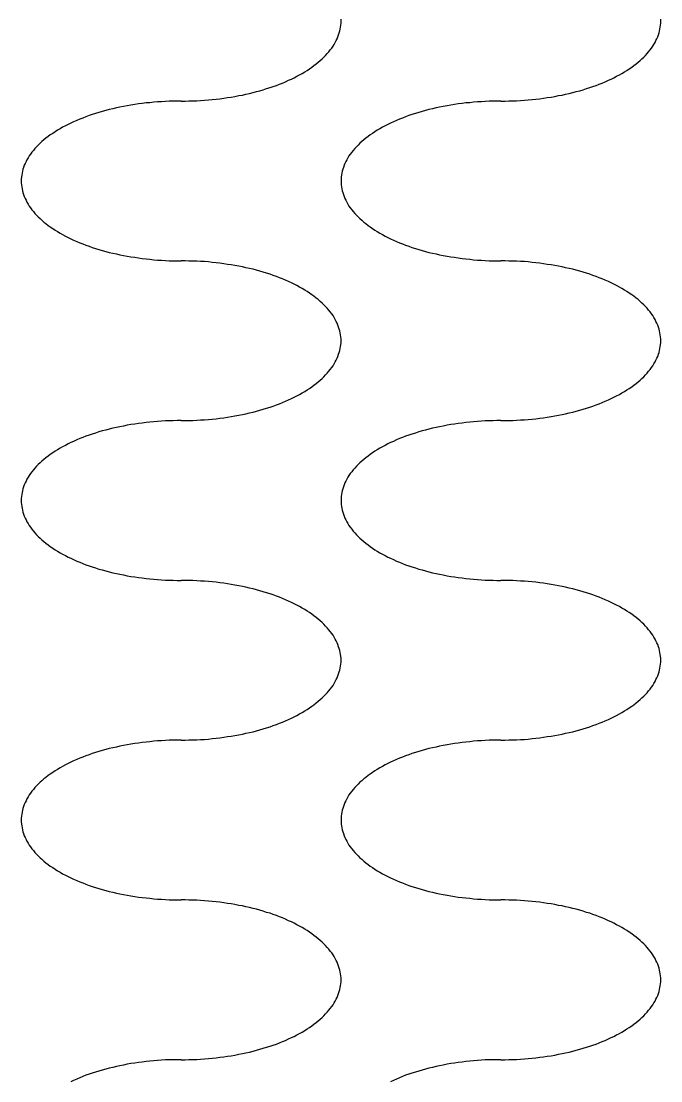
# Model space of a CAD drawing. Extents: x 0 to 40, y 0 to 70.
# Drawn here: x 29.6 to 30, y 55.987 to 56.65 of the extents above; entities that cross this region are included whole.
import ezdxf

# ---------------------------------------------------------------- set-up
doc = ezdxf.new("R2010")
doc.units = 0
doc.layers.add('AL_FOIL', color=2, linetype='CONTINUOUS')

msp = doc.modelspace()

# ---------------------------------------------------------------- linework, layer by layer
at = {"layer": 'AL_FOIL'}
for points in [[(29.7, 56.6, 0), (29.7025, 56.6, 0), (29.7049, 56.6001, 0), (29.7074, 56.6001, 0), (29.7098, 56.6002, 0), (29.7122, 56.6004, 0), (29.7147, 56.6005, 0), (29.7171, 56.6007, 0), (29.7195, 56.601, 0), (29.7219, 56.6012, 0), (29.7243, 56.6015, 0), (29.7267, 56.6018, 0), (29.729, 56.6022, 0), (29.7314, 56.6025, 0), (29.7337, 56.6029, 0), (29.736, 56.6034, 0), (29.7383, 56.6038, 0), (29.7405, 56.6043, 0), (29.7428, 56.6048, 0), (29.745, 56.6053, 0), (29.7471, 56.6059, 0), (29.7493, 56.6065, 0), (29.7514, 56.6071, 0), (29.7535, 56.6078, 0), (29.7556, 56.6084, 0), (29.7576, 56.6091, 0), (29.7596, 56.6098, 0), (29.7615, 56.6106, 0), (29.7634, 56.6113, 0), (29.7653, 56.6121, 0), (29.7672, 56.613, 0), (29.769, 56.6138, 0), (29.7707, 56.6146, 0), (29.7724, 56.6155, 0), (29.7741, 56.6164, 0), (29.7757, 56.6173, 0), (29.7773, 56.6183, 0), (29.7788, 56.6192, 0), (29.7803, 56.6202, 0), (29.7818, 56.6212, 0), (29.7831, 56.6222, 0), (29.7845, 56.6233, 0), (29.7858, 56.6243, 0), (29.787, 56.6254, 0), (29.7882, 56.6264, 0), (29.7893, 56.6275, 0), (29.7904, 56.6286, 0), (29.7914, 56.6297, 0), (29.7924, 56.6309, 0), (29.7933, 56.632, 0), (29.7942, 56.6332, 0), (29.795, 56.6343, 0), (29.7957, 56.6355, 0), (29.7964, 56.6367, 0), (29.797, 56.6379, 0), (29.7976, 56.639, 0), (29.7981, 56.6402, 0), (29.7985, 56.6415, 0), (29.7989, 56.6427, 0), (29.7992, 56.6439, 0), (29.7995, 56.6451, 0), (29.7997, 56.6463, 0), (29.7999, 56.6475, 0), (29.8, 56.6488, 0), (29.8, 56.65, 0), (29.8, 56.6512, 0)], [(29.9, 56.6, 0), (29.9025, 56.6, 0), (29.9049, 56.6001, 0), (29.9074, 56.6001, 0), (29.9098, 56.6002, 0), (29.9122, 56.6004, 0), (29.9147, 56.6005, 0), (29.9171, 56.6007, 0), (29.9195, 56.601, 0), (29.9219, 56.6012, 0), (29.9243, 56.6015, 0), (29.9267, 56.6018, 0), (29.929, 56.6022, 0), (29.9314, 56.6025, 0), (29.9337, 56.6029, 0), (29.936, 56.6034, 0), (29.9383, 56.6038, 0), (29.9405, 56.6043, 0), (29.9428, 56.6048, 0), (29.945, 56.6053, 0), (29.9471, 56.6059, 0), (29.9493, 56.6065, 0), (29.9514, 56.6071, 0), (29.9535, 56.6078, 0), (29.9556, 56.6084, 0), (29.9576, 56.6091, 0), (29.9596, 56.6098, 0), (29.9615, 56.6106, 0), (29.9634, 56.6113, 0), (29.9653, 56.6121, 0), (29.9672, 56.613, 0), (29.969, 56.6138, 0), (29.9707, 56.6146, 0), (29.9724, 56.6155, 0), (29.9741, 56.6164, 0), (29.9757, 56.6173, 0), (29.9773, 56.6183, 0), (29.9788, 56.6192, 0), (29.9803, 56.6202, 0), (29.9818, 56.6212, 0), (29.9831, 56.6222, 0), (29.9845, 56.6233, 0), (29.9858, 56.6243, 0), (29.987, 56.6254, 0), (29.9882, 56.6264, 0), (29.9893, 56.6275, 0), (29.9904, 56.6286, 0), (29.9914, 56.6297, 0), (29.9924, 56.6309, 0), (29.9933, 56.632, 0), (29.9942, 56.6332, 0), (29.995, 56.6343, 0), (29.9957, 56.6355, 0), (29.9964, 56.6367, 0), (29.997, 56.6379, 0), (29.9976, 56.639, 0), (29.9981, 56.6402, 0), (29.9985, 56.6415, 0), (29.9989, 56.6427, 0), (29.9992, 56.6439, 0), (29.9995, 56.6451, 0), (29.9997, 56.6463, 0), (29.9999, 56.6475, 0), (30, 56.6488, 0), (30, 56.65, 0), (30, 56.6512, 0)], [(29.7, 56.6, 0), (29.6975, 56.6, 0), (29.6951, 56.5999, 0), (29.6926, 56.5999, 0), (29.6902, 56.5998, 0), (29.6878, 56.5996, 0), (29.6853, 56.5995, 0), (29.6829, 56.5993, 0), (29.6805, 56.599, 0), (29.6781, 56.5988, 0), (29.6757, 56.5985, 0), (29.6733, 56.5982, 0), (29.671, 56.5978, 0), (29.6686, 56.5975, 0), (29.6663, 56.5971, 0), (29.664, 56.5966, 0), (29.6617, 56.5962, 0), (29.6595, 56.5957, 0), (29.6572, 56.5952, 0), (29.655, 56.5947, 0), (29.6529, 56.5941, 0), (29.6507, 56.5935, 0), (29.6486, 56.5929, 0), (29.6465, 56.5922, 0), (29.6444, 56.5916, 0), (29.6424, 56.5909, 0), (29.6404, 56.5902, 0), (29.6385, 56.5894, 0), (29.6366, 56.5887, 0), (29.6347, 56.5879, 0), (29.6328, 56.587, 0), (29.631, 56.5862, 0), (29.6293, 56.5854, 0), (29.6276, 56.5845, 0), (29.6259, 56.5836, 0), (29.6243, 56.5827, 0), (29.6227, 56.5817, 0), (29.6212, 56.5808, 0), (29.6197, 56.5798, 0), (29.6182, 56.5788, 0), (29.6169, 56.5778, 0), (29.6155, 56.5767, 0), (29.6142, 56.5757, 0), (29.613, 56.5746, 0), (29.6118, 56.5736, 0), (29.6107, 56.5725, 0), (29.6096, 56.5714, 0), (29.6086, 56.5703, 0), (29.6076, 56.5691, 0), (29.6067, 56.568, 0), (29.6058, 56.5668, 0), (29.605, 56.5657, 0), (29.6043, 56.5645, 0), (29.6036, 56.5633, 0), (29.603, 56.5621, 0), (29.6024, 56.561, 0), (29.6019, 56.5598, 0), (29.6015, 56.5585, 0), (29.6011, 56.5573, 0), (29.6008, 56.5561, 0), (29.6005, 56.5549, 0), (29.6003, 56.5537, 0), (29.6001, 56.5525, 0), (29.6, 56.5512, 0), (29.6, 56.55, 0), (29.6, 56.5488, 0), (29.6001, 56.5475, 0), (29.6003, 56.5463, 0), (29.6005, 56.5451, 0), (29.6008, 56.5439, 0), (29.6011, 56.5427, 0), (29.6015, 56.5415, 0), (29.6019, 56.5402, 0), (29.6024, 56.539, 0), (29.603, 56.5379, 0), (29.6036, 56.5367, 0), (29.6043, 56.5355, 0), (29.605, 56.5343, 0), (29.6058, 56.5332, 0), (29.6067, 56.532, 0), (29.6076, 56.5309, 0), (29.6086, 56.5297, 0), (29.6096, 56.5286, 0), (29.6107, 56.5275, 0), (29.6118, 56.5264, 0), (29.613, 56.5254, 0), (29.6142, 56.5243, 0), (29.6155, 56.5233, 0), (29.6169, 56.5222, 0), (29.6182, 56.5212, 0), (29.6197, 56.5202, 0), (29.6212, 56.5192, 0), (29.6227, 56.5183, 0), (29.6243, 56.5173, 0), (29.6259, 56.5164, 0), (29.6276, 56.5155, 0), (29.6293, 56.5146, 0), (29.631, 56.5138, 0), (29.6328, 56.513, 0), (29.6347, 56.5121, 0), (29.6366, 56.5113, 0), (29.6385, 56.5106, 0), (29.6404, 56.5098, 0), (29.6424, 56.5091, 0), (29.6444, 56.5084, 0), (29.6465, 56.5078, 0), (29.6486, 56.5071, 0), (29.6507, 56.5065, 0), (29.6529, 56.5059, 0), (29.655, 56.5053, 0), (29.6572, 56.5048, 0), (29.6595, 56.5043, 0), (29.6617, 56.5038, 0), (29.664, 56.5034, 0), (29.6663, 56.5029, 0), (29.6686, 56.5025, 0), (29.671, 56.5022, 0), (29.6733, 56.5018, 0), (29.6757, 56.5015, 0), (29.6781, 56.5012, 0), (29.6805, 56.501, 0), (29.6829, 56.5007, 0), (29.6853, 56.5005, 0), (29.6878, 56.5004, 0), (29.6902, 56.5002, 0), (29.6926, 56.5001, 0), (29.6951, 56.5001, 0), (29.6975, 56.5, 0), (29.7, 56.5, 0)], [(29.9, 56.6, 0), (29.8975, 56.6, 0), (29.8951, 56.5999, 0), (29.8926, 56.5999, 0), (29.8902, 56.5998, 0), (29.8878, 56.5996, 0), (29.8853, 56.5995, 0), (29.8829, 56.5993, 0), (29.8805, 56.599, 0), (29.8781, 56.5988, 0), (29.8757, 56.5985, 0), (29.8733, 56.5982, 0), (29.871, 56.5978, 0), (29.8686, 56.5975, 0), (29.8663, 56.5971, 0), (29.864, 56.5966, 0), (29.8617, 56.5962, 0), (29.8595, 56.5957, 0), (29.8572, 56.5952, 0), (29.855, 56.5947, 0), (29.8529, 56.5941, 0), (29.8507, 56.5935, 0), (29.8486, 56.5929, 0), (29.8465, 56.5922, 0), (29.8444, 56.5916, 0), (29.8424, 56.5909, 0), (29.8404, 56.5902, 0), (29.8385, 56.5894, 0), (29.8366, 56.5887, 0), (29.8347, 56.5879, 0), (29.8328, 56.587, 0), (29.831, 56.5862, 0), (29.8293, 56.5854, 0), (29.8276, 56.5845, 0), (29.8259, 56.5836, 0), (29.8243, 56.5827, 0), (29.8227, 56.5817, 0), (29.8212, 56.5808, 0), (29.8197, 56.5798, 0), (29.8182, 56.5788, 0), (29.8169, 56.5778, 0), (29.8155, 56.5767, 0), (29.8142, 56.5757, 0), (29.813, 56.5746, 0), (29.8118, 56.5736, 0), (29.8107, 56.5725, 0), (29.8096, 56.5714, 0), (29.8086, 56.5703, 0), (29.8076, 56.5691, 0), (29.8067, 56.568, 0), (29.8058, 56.5668, 0), (29.805, 56.5657, 0), (29.8043, 56.5645, 0), (29.8036, 56.5633, 0), (29.803, 56.5621, 0), (29.8024, 56.561, 0), (29.8019, 56.5598, 0), (29.8015, 56.5585, 0), (29.8011, 56.5573, 0), (29.8008, 56.5561, 0), (29.8005, 56.5549, 0), (29.8003, 56.5537, 0), (29.8001, 56.5525, 0), (29.8, 56.5512, 0), (29.8, 56.55, 0), (29.8, 56.5488, 0), (29.8001, 56.5475, 0), (29.8003, 56.5463, 0), (29.8005, 56.5451, 0), (29.8008, 56.5439, 0), (29.8011, 56.5427, 0), (29.8015, 56.5415, 0), (29.8019, 56.5402, 0), (29.8024, 56.539, 0), (29.803, 56.5379, 0), (29.8036, 56.5367, 0), (29.8043, 56.5355, 0), (29.805, 56.5343, 0), (29.8058, 56.5332, 0), (29.8067, 56.532, 0), (29.8076, 56.5309, 0), (29.8086, 56.5297, 0), (29.8096, 56.5286, 0), (29.8107, 56.5275, 0), (29.8118, 56.5264, 0), (29.813, 56.5254, 0), (29.8142, 56.5243, 0), (29.8155, 56.5233, 0), (29.8169, 56.5222, 0), (29.8182, 56.5212, 0), (29.8197, 56.5202, 0), (29.8212, 56.5192, 0), (29.8227, 56.5183, 0), (29.8243, 56.5173, 0), (29.8259, 56.5164, 0), (29.8276, 56.5155, 0), (29.8293, 56.5146, 0), (29.831, 56.5138, 0), (29.8328, 56.513, 0), (29.8347, 56.5121, 0), (29.8366, 56.5113, 0), (29.8385, 56.5106, 0), (29.8404, 56.5098, 0), (29.8424, 56.5091, 0), (29.8444, 56.5084, 0), (29.8465, 56.5078, 0), (29.8486, 56.5071, 0), (29.8507, 56.5065, 0), (29.8529, 56.5059, 0), (29.855, 56.5053, 0), (29.8572, 56.5048, 0), (29.8595, 56.5043, 0), (29.8617, 56.5038, 0), (29.864, 56.5034, 0), (29.8663, 56.5029, 0), (29.8686, 56.5025, 0), (29.871, 56.5022, 0), (29.8733, 56.5018, 0), (29.8757, 56.5015, 0), (29.8781, 56.5012, 0), (29.8805, 56.501, 0), (29.8829, 56.5007, 0), (29.8853, 56.5005, 0), (29.8878, 56.5004, 0), (29.8902, 56.5002, 0), (29.8926, 56.5001, 0), (29.8951, 56.5001, 0), (29.8975, 56.5, 0), (29.9, 56.5, 0)], [(29.7, 56.4, 0), (29.7025, 56.4, 0), (29.7049, 56.4001, 0), (29.7074, 56.4001, 0), (29.7098, 56.4002, 0), (29.7122, 56.4004, 0), (29.7147, 56.4005, 0), (29.7171, 56.4007, 0), (29.7195, 56.401, 0), (29.7219, 56.4012, 0), (29.7243, 56.4015, 0), (29.7267, 56.4018, 0), (29.729, 56.4022, 0), (29.7314, 56.4025, 0), (29.7337, 56.4029, 0), (29.736, 56.4034, 0), (29.7383, 56.4038, 0), (29.7405, 56.4043, 0), (29.7428, 56.4048, 0), (29.745, 56.4053, 0), (29.7471, 56.4059, 0), (29.7493, 56.4065, 0), (29.7514, 56.4071, 0), (29.7535, 56.4078, 0), (29.7556, 56.4084, 0), (29.7576, 56.4091, 0), (29.7596, 56.4098, 0), (29.7615, 56.4106, 0), (29.7634, 56.4113, 0), (29.7653, 56.4121, 0), (29.7672, 56.413, 0), (29.769, 56.4138, 0), (29.7707, 56.4146, 0), (29.7724, 56.4155, 0), (29.7741, 56.4164, 0), (29.7757, 56.4173, 0), (29.7773, 56.4183, 0), (29.7788, 56.4192, 0), (29.7803, 56.4202, 0), (29.7818, 56.4212, 0), (29.7831, 56.4222, 0), (29.7845, 56.4233, 0), (29.7858, 56.4243, 0), (29.787, 56.4254, 0), (29.7882, 56.4264, 0), (29.7893, 56.4275, 0), (29.7904, 56.4286, 0), (29.7914, 56.4297, 0), (29.7924, 56.4309, 0), (29.7933, 56.432, 0), (29.7942, 56.4332, 0), (29.795, 56.4343, 0), (29.7957, 56.4355, 0), (29.7964, 56.4367, 0), (29.797, 56.4379, 0), (29.7976, 56.439, 0), (29.7981, 56.4402, 0), (29.7985, 56.4415, 0), (29.7989, 56.4427, 0), (29.7992, 56.4439, 0), (29.7995, 56.4451, 0), (29.7997, 56.4463, 0), (29.7999, 56.4475, 0), (29.8, 56.4488, 0), (29.8, 56.45, 0), (29.8, 56.4512, 0), (29.7999, 56.4525, 0), (29.7997, 56.4537, 0), (29.7995, 56.4549, 0), (29.7992, 56.4561, 0), (29.7989, 56.4573, 0), (29.7985, 56.4585, 0), (29.7981, 56.4598, 0), (29.7976, 56.461, 0), (29.797, 56.4621, 0), (29.7964, 56.4633, 0), (29.7957, 56.4645, 0), (29.795, 56.4657, 0), (29.7942, 56.4668, 0), (29.7933, 56.468, 0), (29.7924, 56.4691, 0), (29.7914, 56.4703, 0), (29.7904, 56.4714, 0), (29.7893, 56.4725, 0), (29.7882, 56.4736, 0), (29.787, 56.4746, 0), (29.7858, 56.4757, 0), (29.7845, 56.4767, 0), (29.7831, 56.4778, 0), (29.7818, 56.4788, 0), (29.7803, 56.4798, 0), (29.7788, 56.4808, 0), (29.7773, 56.4817, 0), (29.7757, 56.4827, 0), (29.7741, 56.4836, 0), (29.7724, 56.4845, 0), (29.7707, 56.4854, 0), (29.769, 56.4862, 0), (29.7672, 56.487, 0), (29.7653, 56.4879, 0), (29.7634, 56.4887, 0), (29.7615, 56.4894, 0), (29.7596, 56.4902, 0), (29.7576, 56.4909, 0), (29.7556, 56.4916, 0), (29.7535, 56.4922, 0), (29.7514, 56.4929, 0), (29.7493, 56.4935, 0), (29.7471, 56.4941, 0), (29.745, 56.4947, 0), (29.7428, 56.4952, 0), (29.7405, 56.4957, 0), (29.7383, 56.4962, 0), (29.736, 56.4966, 0), (29.7337, 56.4971, 0), (29.7314, 56.4975, 0), (29.729, 56.4978, 0), (29.7267, 56.4982, 0), (29.7243, 56.4985, 0), (29.7219, 56.4988, 0), (29.7195, 56.499, 0), (29.7171, 56.4993, 0), (29.7147, 56.4995, 0), (29.7122, 56.4996, 0), (29.7098, 56.4998, 0), (29.7074, 56.4999, 0), (29.7049, 56.4999, 0), (29.7025, 56.5, 0), (29.7, 56.5, 0)], [(29.9, 56.4, 0), (29.9025, 56.4, 0), (29.9049, 56.4001, 0), (29.9074, 56.4001, 0), (29.9098, 56.4002, 0), (29.9122, 56.4004, 0), (29.9147, 56.4005, 0), (29.9171, 56.4007, 0), (29.9195, 56.401, 0), (29.9219, 56.4012, 0), (29.9243, 56.4015, 0), (29.9267, 56.4018, 0), (29.929, 56.4022, 0), (29.9314, 56.4025, 0), (29.9337, 56.4029, 0), (29.936, 56.4034, 0), (29.9383, 56.4038, 0), (29.9405, 56.4043, 0), (29.9428, 56.4048, 0), (29.945, 56.4053, 0), (29.9471, 56.4059, 0), (29.9493, 56.4065, 0), (29.9514, 56.4071, 0), (29.9535, 56.4078, 0), (29.9556, 56.4084, 0), (29.9576, 56.4091, 0), (29.9596, 56.4098, 0), (29.9615, 56.4106, 0), (29.9634, 56.4113, 0), (29.9653, 56.4121, 0), (29.9672, 56.413, 0), (29.969, 56.4138, 0), (29.9707, 56.4146, 0), (29.9724, 56.4155, 0), (29.9741, 56.4164, 0), (29.9757, 56.4173, 0), (29.9773, 56.4183, 0), (29.9788, 56.4192, 0), (29.9803, 56.4202, 0), (29.9818, 56.4212, 0), (29.9831, 56.4222, 0), (29.9845, 56.4233, 0), (29.9858, 56.4243, 0), (29.987, 56.4254, 0), (29.9882, 56.4264, 0), (29.9893, 56.4275, 0), (29.9904, 56.4286, 0), (29.9914, 56.4297, 0), (29.9924, 56.4309, 0), (29.9933, 56.432, 0), (29.9942, 56.4332, 0), (29.995, 56.4343, 0), (29.9957, 56.4355, 0), (29.9964, 56.4367, 0), (29.997, 56.4379, 0), (29.9976, 56.439, 0), (29.9981, 56.4402, 0), (29.9985, 56.4415, 0), (29.9989, 56.4427, 0), (29.9992, 56.4439, 0), (29.9995, 56.4451, 0), (29.9997, 56.4463, 0), (29.9999, 56.4475, 0), (30, 56.4488, 0), (30, 56.45, 0), (30, 56.4512, 0), (29.9999, 56.4525, 0), (29.9997, 56.4537, 0), (29.9995, 56.4549, 0), (29.9992, 56.4561, 0), (29.9989, 56.4573, 0), (29.9985, 56.4585, 0), (29.9981, 56.4598, 0), (29.9976, 56.461, 0), (29.997, 56.4621, 0), (29.9964, 56.4633, 0), (29.9957, 56.4645, 0), (29.995, 56.4657, 0), (29.9942, 56.4668, 0), (29.9933, 56.468, 0), (29.9924, 56.4691, 0), (29.9914, 56.4703, 0), (29.9904, 56.4714, 0), (29.9893, 56.4725, 0), (29.9882, 56.4736, 0), (29.987, 56.4746, 0), (29.9858, 56.4757, 0), (29.9845, 56.4767, 0), (29.9831, 56.4778, 0), (29.9818, 56.4788, 0), (29.9803, 56.4798, 0), (29.9788, 56.4808, 0), (29.9773, 56.4817, 0), (29.9757, 56.4827, 0), (29.9741, 56.4836, 0), (29.9724, 56.4845, 0), (29.9707, 56.4854, 0), (29.969, 56.4862, 0), (29.9672, 56.487, 0), (29.9653, 56.4879, 0), (29.9634, 56.4887, 0), (29.9615, 56.4894, 0), (29.9596, 56.4902, 0), (29.9576, 56.4909, 0), (29.9556, 56.4916, 0), (29.9535, 56.4922, 0), (29.9514, 56.4929, 0), (29.9493, 56.4935, 0), (29.9471, 56.4941, 0), (29.945, 56.4947, 0), (29.9428, 56.4952, 0), (29.9405, 56.4957, 0), (29.9383, 56.4962, 0), (29.936, 56.4966, 0), (29.9337, 56.4971, 0), (29.9314, 56.4975, 0), (29.929, 56.4978, 0), (29.9267, 56.4982, 0), (29.9243, 56.4985, 0), (29.9219, 56.4988, 0), (29.9195, 56.499, 0), (29.9171, 56.4993, 0), (29.9147, 56.4995, 0), (29.9122, 56.4996, 0), (29.9098, 56.4998, 0), (29.9074, 56.4999, 0), (29.9049, 56.4999, 0), (29.9025, 56.5, 0), (29.9, 56.5, 0)], [(29.7, 56.4, 0), (29.6975, 56.4, 0), (29.6951, 56.3999, 0), (29.6926, 56.3999, 0), (29.6902, 56.3998, 0), (29.6878, 56.3996, 0), (29.6853, 56.3995, 0), (29.6829, 56.3993, 0), (29.6805, 56.399, 0), (29.6781, 56.3988, 0), (29.6757, 56.3985, 0), (29.6733, 56.3982, 0), (29.671, 56.3978, 0), (29.6686, 56.3975, 0), (29.6663, 56.3971, 0), (29.664, 56.3966, 0), (29.6617, 56.3962, 0), (29.6595, 56.3957, 0), (29.6572, 56.3952, 0), (29.655, 56.3947, 0), (29.6529, 56.3941, 0), (29.6507, 56.3935, 0), (29.6486, 56.3929, 0), (29.6465, 56.3922, 0), (29.6444, 56.3916, 0), (29.6424, 56.3909, 0), (29.6404, 56.3902, 0), (29.6385, 56.3894, 0), (29.6366, 56.3887, 0), (29.6347, 56.3879, 0), (29.6328, 56.387, 0), (29.631, 56.3862, 0), (29.6293, 56.3854, 0), (29.6276, 56.3845, 0), (29.6259, 56.3836, 0), (29.6243, 56.3827, 0), (29.6227, 56.3817, 0), (29.6212, 56.3808, 0), (29.6197, 56.3798, 0), (29.6182, 56.3788, 0), (29.6169, 56.3778, 0), (29.6155, 56.3767, 0), (29.6142, 56.3757, 0), (29.613, 56.3746, 0), (29.6118, 56.3736, 0), (29.6107, 56.3725, 0), (29.6096, 56.3714, 0), (29.6086, 56.3703, 0), (29.6076, 56.3691, 0), (29.6067, 56.368, 0), (29.6058, 56.3668, 0), (29.605, 56.3657, 0), (29.6043, 56.3645, 0), (29.6036, 56.3633, 0), (29.603, 56.3621, 0), (29.6024, 56.361, 0), (29.6019, 56.3598, 0), (29.6015, 56.3585, 0), (29.6011, 56.3573, 0), (29.6008, 56.3561, 0), (29.6005, 56.3549, 0), (29.6003, 56.3537, 0), (29.6001, 56.3525, 0), (29.6, 56.3512, 0), (29.6, 56.35, 0), (29.6, 56.3488, 0), (29.6001, 56.3475, 0), (29.6003, 56.3463, 0), (29.6005, 56.3451, 0), (29.6008, 56.3439, 0), (29.6011, 56.3427, 0), (29.6015, 56.3415, 0), (29.6019, 56.3402, 0), (29.6024, 56.339, 0), (29.603, 56.3379, 0), (29.6036, 56.3367, 0), (29.6043, 56.3355, 0), (29.605, 56.3343, 0), (29.6058, 56.3332, 0), (29.6067, 56.332, 0), (29.6076, 56.3309, 0), (29.6086, 56.3297, 0), (29.6096, 56.3286, 0), (29.6107, 56.3275, 0), (29.6118, 56.3264, 0), (29.613, 56.3254, 0), (29.6142, 56.3243, 0), (29.6155, 56.3233, 0), (29.6169, 56.3222, 0), (29.6182, 56.3212, 0), (29.6197, 56.3202, 0), (29.6212, 56.3192, 0), (29.6227, 56.3183, 0), (29.6243, 56.3173, 0), (29.6259, 56.3164, 0), (29.6276, 56.3155, 0), (29.6293, 56.3146, 0), (29.631, 56.3138, 0), (29.6328, 56.313, 0), (29.6347, 56.3121, 0), (29.6366, 56.3113, 0), (29.6385, 56.3106, 0), (29.6404, 56.3098, 0), (29.6424, 56.3091, 0), (29.6444, 56.3084, 0), (29.6465, 56.3078, 0), (29.6486, 56.3071, 0), (29.6507, 56.3065, 0), (29.6529, 56.3059, 0), (29.655, 56.3053, 0), (29.6572, 56.3048, 0), (29.6595, 56.3043, 0), (29.6617, 56.3038, 0), (29.664, 56.3034, 0), (29.6663, 56.3029, 0), (29.6686, 56.3025, 0), (29.671, 56.3022, 0), (29.6733, 56.3018, 0), (29.6757, 56.3015, 0), (29.6781, 56.3012, 0), (29.6805, 56.301, 0), (29.6829, 56.3007, 0), (29.6853, 56.3005, 0), (29.6878, 56.3004, 0), (29.6902, 56.3002, 0), (29.6926, 56.3001, 0), (29.6951, 56.3001, 0), (29.6975, 56.3, 0), (29.7, 56.3, 0)], [(29.9, 56.4, 0), (29.8975, 56.4, 0), (29.8951, 56.3999, 0), (29.8926, 56.3999, 0), (29.8902, 56.3998, 0), (29.8878, 56.3996, 0), (29.8853, 56.3995, 0), (29.8829, 56.3993, 0), (29.8805, 56.399, 0), (29.8781, 56.3988, 0), (29.8757, 56.3985, 0), (29.8733, 56.3982, 0), (29.871, 56.3978, 0), (29.8686, 56.3975, 0), (29.8663, 56.3971, 0), (29.864, 56.3966, 0), (29.8617, 56.3962, 0), (29.8595, 56.3957, 0), (29.8572, 56.3952, 0), (29.855, 56.3947, 0), (29.8529, 56.3941, 0), (29.8507, 56.3935, 0), (29.8486, 56.3929, 0), (29.8465, 56.3922, 0), (29.8444, 56.3916, 0), (29.8424, 56.3909, 0), (29.8404, 56.3902, 0), (29.8385, 56.3894, 0), (29.8366, 56.3887, 0), (29.8347, 56.3879, 0), (29.8328, 56.387, 0), (29.831, 56.3862, 0), (29.8293, 56.3854, 0), (29.8276, 56.3845, 0), (29.8259, 56.3836, 0), (29.8243, 56.3827, 0), (29.8227, 56.3817, 0), (29.8212, 56.3808, 0), (29.8197, 56.3798, 0), (29.8182, 56.3788, 0), (29.8169, 56.3778, 0), (29.8155, 56.3767, 0), (29.8142, 56.3757, 0), (29.813, 56.3746, 0), (29.8118, 56.3736, 0), (29.8107, 56.3725, 0), (29.8096, 56.3714, 0), (29.8086, 56.3703, 0), (29.8076, 56.3691, 0), (29.8067, 56.368, 0), (29.8058, 56.3668, 0), (29.805, 56.3657, 0), (29.8043, 56.3645, 0), (29.8036, 56.3633, 0), (29.803, 56.3621, 0), (29.8024, 56.361, 0), (29.8019, 56.3598, 0), (29.8015, 56.3585, 0), (29.8011, 56.3573, 0), (29.8008, 56.3561, 0), (29.8005, 56.3549, 0), (29.8003, 56.3537, 0), (29.8001, 56.3525, 0), (29.8, 56.3512, 0), (29.8, 56.35, 0), (29.8, 56.3488, 0), (29.8001, 56.3475, 0), (29.8003, 56.3463, 0), (29.8005, 56.3451, 0), (29.8008, 56.3439, 0), (29.8011, 56.3427, 0), (29.8015, 56.3415, 0), (29.8019, 56.3402, 0), (29.8024, 56.339, 0), (29.803, 56.3379, 0), (29.8036, 56.3367, 0), (29.8043, 56.3355, 0), (29.805, 56.3343, 0), (29.8058, 56.3332, 0), (29.8067, 56.332, 0), (29.8076, 56.3309, 0), (29.8086, 56.3297, 0), (29.8096, 56.3286, 0), (29.8107, 56.3275, 0), (29.8118, 56.3264, 0), (29.813, 56.3254, 0), (29.8142, 56.3243, 0), (29.8155, 56.3233, 0), (29.8169, 56.3222, 0), (29.8182, 56.3212, 0), (29.8197, 56.3202, 0), (29.8212, 56.3192, 0), (29.8227, 56.3183, 0), (29.8243, 56.3173, 0), (29.8259, 56.3164, 0), (29.8276, 56.3155, 0), (29.8293, 56.3146, 0), (29.831, 56.3138, 0), (29.8328, 56.313, 0), (29.8347, 56.3121, 0), (29.8366, 56.3113, 0), (29.8385, 56.3106, 0), (29.8404, 56.3098, 0), (29.8424, 56.3091, 0), (29.8444, 56.3084, 0), (29.8465, 56.3078, 0), (29.8486, 56.3071, 0), (29.8507, 56.3065, 0), (29.8529, 56.3059, 0), (29.855, 56.3053, 0), (29.8572, 56.3048, 0), (29.8595, 56.3043, 0), (29.8617, 56.3038, 0), (29.864, 56.3034, 0), (29.8663, 56.3029, 0), (29.8686, 56.3025, 0), (29.871, 56.3022, 0), (29.8733, 56.3018, 0), (29.8757, 56.3015, 0), (29.8781, 56.3012, 0), (29.8805, 56.301, 0), (29.8829, 56.3007, 0), (29.8853, 56.3005, 0), (29.8878, 56.3004, 0), (29.8902, 56.3002, 0), (29.8926, 56.3001, 0), (29.8951, 56.3001, 0), (29.8975, 56.3, 0), (29.9, 56.3, 0)], [(29.7, 56.2, 0), (29.7025, 56.2, 0), (29.7049, 56.2001, 0), (29.7074, 56.2001, 0), (29.7098, 56.2002, 0), (29.7122, 56.2004, 0), (29.7147, 56.2005, 0), (29.7171, 56.2007, 0), (29.7195, 56.201, 0), (29.7219, 56.2012, 0), (29.7243, 56.2015, 0), (29.7267, 56.2018, 0), (29.729, 56.2022, 0), (29.7314, 56.2025, 0), (29.7337, 56.2029, 0), (29.736, 56.2034, 0), (29.7383, 56.2038, 0), (29.7405, 56.2043, 0), (29.7428, 56.2048, 0), (29.745, 56.2053, 0), (29.7471, 56.2059, 0), (29.7493, 56.2065, 0), (29.7514, 56.2071, 0), (29.7535, 56.2078, 0), (29.7556, 56.2084, 0), (29.7576, 56.2091, 0), (29.7596, 56.2098, 0), (29.7615, 56.2106, 0), (29.7634, 56.2113, 0), (29.7653, 56.2121, 0), (29.7672, 56.213, 0), (29.769, 56.2138, 0), (29.7707, 56.2146, 0), (29.7724, 56.2155, 0), (29.7741, 56.2164, 0), (29.7757, 56.2173, 0), (29.7773, 56.2183, 0), (29.7788, 56.2192, 0), (29.7803, 56.2202, 0), (29.7818, 56.2212, 0), (29.7831, 56.2222, 0), (29.7845, 56.2233, 0), (29.7858, 56.2243, 0), (29.787, 56.2254, 0), (29.7882, 56.2264, 0), (29.7893, 56.2275, 0), (29.7904, 56.2286, 0), (29.7914, 56.2297, 0), (29.7924, 56.2309, 0), (29.7933, 56.232, 0), (29.7942, 56.2332, 0), (29.795, 56.2343, 0), (29.7957, 56.2355, 0), (29.7964, 56.2367, 0), (29.797, 56.2379, 0), (29.7976, 56.239, 0), (29.7981, 56.2402, 0), (29.7985, 56.2415, 0), (29.7989, 56.2427, 0), (29.7992, 56.2439, 0), (29.7995, 56.2451, 0), (29.7997, 56.2463, 0), (29.7999, 56.2475, 0), (29.8, 56.2488, 0), (29.8, 56.25, 0), (29.8, 56.2512, 0), (29.7999, 56.2525, 0), (29.7997, 56.2537, 0), (29.7995, 56.2549, 0), (29.7992, 56.2561, 0), (29.7989, 56.2573, 0), (29.7985, 56.2585, 0), (29.7981, 56.2598, 0), (29.7976, 56.261, 0), (29.797, 56.2621, 0), (29.7964, 56.2633, 0), (29.7957, 56.2645, 0), (29.795, 56.2657, 0), (29.7942, 56.2668, 0), (29.7933, 56.268, 0), (29.7924, 56.2691, 0), (29.7914, 56.2703, 0), (29.7904, 56.2714, 0), (29.7893, 56.2725, 0), (29.7882, 56.2736, 0), (29.787, 56.2746, 0), (29.7858, 56.2757, 0), (29.7845, 56.2767, 0), (29.7831, 56.2778, 0), (29.7818, 56.2788, 0), (29.7803, 56.2798, 0), (29.7788, 56.2808, 0), (29.7773, 56.2817, 0), (29.7757, 56.2827, 0), (29.7741, 56.2836, 0), (29.7724, 56.2845, 0), (29.7707, 56.2854, 0), (29.769, 56.2862, 0), (29.7672, 56.287, 0), (29.7653, 56.2879, 0), (29.7634, 56.2887, 0), (29.7615, 56.2894, 0), (29.7596, 56.2902, 0), (29.7576, 56.2909, 0), (29.7556, 56.2916, 0), (29.7535, 56.2922, 0), (29.7514, 56.2929, 0), (29.7493, 56.2935, 0), (29.7471, 56.2941, 0), (29.745, 56.2947, 0), (29.7428, 56.2952, 0), (29.7405, 56.2957, 0), (29.7383, 56.2962, 0), (29.736, 56.2966, 0), (29.7337, 56.2971, 0), (29.7314, 56.2975, 0), (29.729, 56.2978, 0), (29.7267, 56.2982, 0), (29.7243, 56.2985, 0), (29.7219, 56.2988, 0), (29.7195, 56.299, 0), (29.7171, 56.2993, 0), (29.7147, 56.2995, 0), (29.7122, 56.2996, 0), (29.7098, 56.2998, 0), (29.7074, 56.2999, 0), (29.7049, 56.2999, 0), (29.7025, 56.3, 0), (29.7, 56.3, 0)], [(29.9, 56.2, 0), (29.9025, 56.2, 0), (29.9049, 56.2001, 0), (29.9074, 56.2001, 0), (29.9098, 56.2002, 0), (29.9122, 56.2004, 0), (29.9147, 56.2005, 0), (29.9171, 56.2007, 0), (29.9195, 56.201, 0), (29.9219, 56.2012, 0), (29.9243, 56.2015, 0), (29.9267, 56.2018, 0), (29.929, 56.2022, 0), (29.9314, 56.2025, 0), (29.9337, 56.2029, 0), (29.936, 56.2034, 0), (29.9383, 56.2038, 0), (29.9405, 56.2043, 0), (29.9428, 56.2048, 0), (29.945, 56.2053, 0), (29.9471, 56.2059, 0), (29.9493, 56.2065, 0), (29.9514, 56.2071, 0), (29.9535, 56.2078, 0), (29.9556, 56.2084, 0), (29.9576, 56.2091, 0), (29.9596, 56.2098, 0), (29.9615, 56.2106, 0), (29.9634, 56.2113, 0), (29.9653, 56.2121, 0), (29.9672, 56.213, 0), (29.969, 56.2138, 0), (29.9707, 56.2146, 0), (29.9724, 56.2155, 0), (29.9741, 56.2164, 0), (29.9757, 56.2173, 0), (29.9773, 56.2183, 0), (29.9788, 56.2192, 0), (29.9803, 56.2202, 0), (29.9818, 56.2212, 0), (29.9831, 56.2222, 0), (29.9845, 56.2233, 0), (29.9858, 56.2243, 0), (29.987, 56.2254, 0), (29.9882, 56.2264, 0), (29.9893, 56.2275, 0), (29.9904, 56.2286, 0), (29.9914, 56.2297, 0), (29.9924, 56.2309, 0), (29.9933, 56.232, 0), (29.9942, 56.2332, 0), (29.995, 56.2343, 0), (29.9957, 56.2355, 0), (29.9964, 56.2367, 0), (29.997, 56.2379, 0), (29.9976, 56.239, 0), (29.9981, 56.2402, 0), (29.9985, 56.2415, 0), (29.9989, 56.2427, 0), (29.9992, 56.2439, 0), (29.9995, 56.2451, 0), (29.9997, 56.2463, 0), (29.9999, 56.2475, 0), (30, 56.2488, 0), (30, 56.25, 0), (30, 56.2512, 0), (29.9999, 56.2525, 0), (29.9997, 56.2537, 0), (29.9995, 56.2549, 0), (29.9992, 56.2561, 0), (29.9989, 56.2573, 0), (29.9985, 56.2585, 0), (29.9981, 56.2598, 0), (29.9976, 56.261, 0), (29.997, 56.2621, 0), (29.9964, 56.2633, 0), (29.9957, 56.2645, 0), (29.995, 56.2657, 0), (29.9942, 56.2668, 0), (29.9933, 56.268, 0), (29.9924, 56.2691, 0), (29.9914, 56.2703, 0), (29.9904, 56.2714, 0), (29.9893, 56.2725, 0), (29.9882, 56.2736, 0), (29.987, 56.2746, 0), (29.9858, 56.2757, 0), (29.9845, 56.2767, 0), (29.9831, 56.2778, 0), (29.9818, 56.2788, 0), (29.9803, 56.2798, 0), (29.9788, 56.2808, 0), (29.9773, 56.2817, 0), (29.9757, 56.2827, 0), (29.9741, 56.2836, 0), (29.9724, 56.2845, 0), (29.9707, 56.2854, 0), (29.969, 56.2862, 0), (29.9672, 56.287, 0), (29.9653, 56.2879, 0), (29.9634, 56.2887, 0), (29.9615, 56.2894, 0), (29.9596, 56.2902, 0), (29.9576, 56.2909, 0), (29.9556, 56.2916, 0), (29.9535, 56.2922, 0), (29.9514, 56.2929, 0), (29.9493, 56.2935, 0), (29.9471, 56.2941, 0), (29.945, 56.2947, 0), (29.9428, 56.2952, 0), (29.9405, 56.2957, 0), (29.9383, 56.2962, 0), (29.936, 56.2966, 0), (29.9337, 56.2971, 0), (29.9314, 56.2975, 0), (29.929, 56.2978, 0), (29.9267, 56.2982, 0), (29.9243, 56.2985, 0), (29.9219, 56.2988, 0), (29.9195, 56.299, 0), (29.9171, 56.2993, 0), (29.9147, 56.2995, 0), (29.9122, 56.2996, 0), (29.9098, 56.2998, 0), (29.9074, 56.2999, 0), (29.9049, 56.2999, 0), (29.9025, 56.3, 0), (29.9, 56.3, 0)], [(29.7, 56.2, 0), (29.6975, 56.2, 0), (29.6951, 56.1999, 0), (29.6926, 56.1999, 0), (29.6902, 56.1998, 0), (29.6878, 56.1996, 0), (29.6853, 56.1995, 0), (29.6829, 56.1993, 0), (29.6805, 56.199, 0), (29.6781, 56.1988, 0), (29.6757, 56.1985, 0), (29.6733, 56.1982, 0), (29.671, 56.1978, 0), (29.6686, 56.1975, 0), (29.6663, 56.1971, 0), (29.664, 56.1966, 0), (29.6617, 56.1962, 0), (29.6595, 56.1957, 0), (29.6572, 56.1952, 0), (29.655, 56.1947, 0), (29.6529, 56.1941, 0), (29.6507, 56.1935, 0), (29.6486, 56.1929, 0), (29.6465, 56.1922, 0), (29.6444, 56.1916, 0), (29.6424, 56.1909, 0), (29.6404, 56.1902, 0), (29.6385, 56.1894, 0), (29.6366, 56.1887, 0), (29.6347, 56.1879, 0), (29.6328, 56.187, 0), (29.631, 56.1862, 0), (29.6293, 56.1854, 0), (29.6276, 56.1845, 0), (29.6259, 56.1836, 0), (29.6243, 56.1827, 0), (29.6227, 56.1817, 0), (29.6212, 56.1808, 0), (29.6197, 56.1798, 0), (29.6182, 56.1788, 0), (29.6169, 56.1778, 0), (29.6155, 56.1767, 0), (29.6142, 56.1757, 0), (29.613, 56.1746, 0), (29.6118, 56.1736, 0), (29.6107, 56.1725, 0), (29.6096, 56.1714, 0), (29.6086, 56.1703, 0), (29.6076, 56.1691, 0), (29.6067, 56.168, 0), (29.6058, 56.1668, 0), (29.605, 56.1657, 0), (29.6043, 56.1645, 0), (29.6036, 56.1633, 0), (29.603, 56.1621, 0), (29.6024, 56.161, 0), (29.6019, 56.1598, 0), (29.6015, 56.1585, 0), (29.6011, 56.1573, 0), (29.6008, 56.1561, 0), (29.6005, 56.1549, 0), (29.6003, 56.1537, 0), (29.6001, 56.1525, 0), (29.6, 56.1512, 0), (29.6, 56.15, 0), (29.6, 56.1488, 0), (29.6001, 56.1475, 0), (29.6003, 56.1463, 0), (29.6005, 56.1451, 0), (29.6008, 56.1439, 0), (29.6011, 56.1427, 0), (29.6015, 56.1415, 0), (29.6019, 56.1402, 0), (29.6024, 56.139, 0), (29.603, 56.1379, 0), (29.6036, 56.1367, 0), (29.6043, 56.1355, 0), (29.605, 56.1343, 0), (29.6058, 56.1332, 0), (29.6067, 56.132, 0), (29.6076, 56.1309, 0), (29.6086, 56.1297, 0), (29.6096, 56.1286, 0), (29.6107, 56.1275, 0), (29.6118, 56.1264, 0), (29.613, 56.1254, 0), (29.6142, 56.1243, 0), (29.6155, 56.1233, 0), (29.6169, 56.1222, 0), (29.6182, 56.1212, 0), (29.6197, 56.1202, 0), (29.6212, 56.1192, 0), (29.6227, 56.1183, 0), (29.6243, 56.1173, 0), (29.6259, 56.1164, 0), (29.6276, 56.1155, 0), (29.6293, 56.1146, 0), (29.631, 56.1138, 0), (29.6328, 56.113, 0), (29.6347, 56.1121, 0), (29.6366, 56.1113, 0), (29.6385, 56.1106, 0), (29.6404, 56.1098, 0), (29.6424, 56.1091, 0), (29.6444, 56.1084, 0), (29.6465, 56.1078, 0), (29.6486, 56.1071, 0), (29.6507, 56.1065, 0), (29.6529, 56.1059, 0), (29.655, 56.1053, 0), (29.6572, 56.1048, 0), (29.6595, 56.1043, 0), (29.6617, 56.1038, 0), (29.664, 56.1034, 0), (29.6663, 56.1029, 0), (29.6686, 56.1025, 0), (29.671, 56.1022, 0), (29.6733, 56.1018, 0), (29.6757, 56.1015, 0), (29.6781, 56.1012, 0), (29.6805, 56.101, 0), (29.6829, 56.1007, 0), (29.6853, 56.1005, 0), (29.6878, 56.1004, 0), (29.6902, 56.1002, 0), (29.6926, 56.1001, 0), (29.6951, 56.1001, 0), (29.6975, 56.1, 0), (29.7, 56.1, 0)], [(29.9, 56.2, 0), (29.8975, 56.2, 0), (29.8951, 56.1999, 0), (29.8926, 56.1999, 0), (29.8902, 56.1998, 0), (29.8878, 56.1996, 0), (29.8853, 56.1995, 0), (29.8829, 56.1993, 0), (29.8805, 56.199, 0), (29.8781, 56.1988, 0), (29.8757, 56.1985, 0), (29.8733, 56.1982, 0), (29.871, 56.1978, 0), (29.8686, 56.1975, 0), (29.8663, 56.1971, 0), (29.864, 56.1966, 0), (29.8617, 56.1962, 0), (29.8595, 56.1957, 0), (29.8572, 56.1952, 0), (29.855, 56.1947, 0), (29.8529, 56.1941, 0), (29.8507, 56.1935, 0), (29.8486, 56.1929, 0), (29.8465, 56.1922, 0), (29.8444, 56.1916, 0), (29.8424, 56.1909, 0), (29.8404, 56.1902, 0), (29.8385, 56.1894, 0), (29.8366, 56.1887, 0), (29.8347, 56.1879, 0), (29.8328, 56.187, 0), (29.831, 56.1862, 0), (29.8293, 56.1854, 0), (29.8276, 56.1845, 0), (29.8259, 56.1836, 0), (29.8243, 56.1827, 0), (29.8227, 56.1817, 0), (29.8212, 56.1808, 0), (29.8197, 56.1798, 0), (29.8182, 56.1788, 0), (29.8169, 56.1778, 0), (29.8155, 56.1767, 0), (29.8142, 56.1757, 0), (29.813, 56.1746, 0), (29.8118, 56.1736, 0), (29.8107, 56.1725, 0), (29.8096, 56.1714, 0), (29.8086, 56.1703, 0), (29.8076, 56.1691, 0), (29.8067, 56.168, 0), (29.8058, 56.1668, 0), (29.805, 56.1657, 0), (29.8043, 56.1645, 0), (29.8036, 56.1633, 0), (29.803, 56.1621, 0), (29.8024, 56.161, 0), (29.8019, 56.1598, 0), (29.8015, 56.1585, 0), (29.8011, 56.1573, 0), (29.8008, 56.1561, 0), (29.8005, 56.1549, 0), (29.8003, 56.1537, 0), (29.8001, 56.1525, 0), (29.8, 56.1512, 0), (29.8, 56.15, 0), (29.8, 56.1488, 0), (29.8001, 56.1475, 0), (29.8003, 56.1463, 0), (29.8005, 56.1451, 0), (29.8008, 56.1439, 0), (29.8011, 56.1427, 0), (29.8015, 56.1415, 0), (29.8019, 56.1402, 0), (29.8024, 56.139, 0), (29.803, 56.1379, 0), (29.8036, 56.1367, 0), (29.8043, 56.1355, 0), (29.805, 56.1343, 0), (29.8058, 56.1332, 0), (29.8067, 56.132, 0), (29.8076, 56.1309, 0), (29.8086, 56.1297, 0), (29.8096, 56.1286, 0), (29.8107, 56.1275, 0), (29.8118, 56.1264, 0), (29.813, 56.1254, 0), (29.8142, 56.1243, 0), (29.8155, 56.1233, 0), (29.8169, 56.1222, 0), (29.8182, 56.1212, 0), (29.8197, 56.1202, 0), (29.8212, 56.1192, 0), (29.8227, 56.1183, 0), (29.8243, 56.1173, 0), (29.8259, 56.1164, 0), (29.8276, 56.1155, 0), (29.8293, 56.1146, 0), (29.831, 56.1138, 0), (29.8328, 56.113, 0), (29.8347, 56.1121, 0), (29.8366, 56.1113, 0), (29.8385, 56.1106, 0), (29.8404, 56.1098, 0), (29.8424, 56.1091, 0), (29.8444, 56.1084, 0), (29.8465, 56.1078, 0), (29.8486, 56.1071, 0), (29.8507, 56.1065, 0), (29.8529, 56.1059, 0), (29.855, 56.1053, 0), (29.8572, 56.1048, 0), (29.8595, 56.1043, 0), (29.8617, 56.1038, 0), (29.864, 56.1034, 0), (29.8663, 56.1029, 0), (29.8686, 56.1025, 0), (29.871, 56.1022, 0), (29.8733, 56.1018, 0), (29.8757, 56.1015, 0), (29.8781, 56.1012, 0), (29.8805, 56.101, 0), (29.8829, 56.1007, 0), (29.8853, 56.1005, 0), (29.8878, 56.1004, 0), (29.8902, 56.1002, 0), (29.8926, 56.1001, 0), (29.8951, 56.1001, 0), (29.8975, 56.1, 0), (29.9, 56.1, 0)], [(29.7, 56, 0), (29.7025, 56, 0), (29.7049, 56.0001, 0), (29.7074, 56.0001, 0), (29.7098, 56.0002, 0), (29.7122, 56.0004, 0), (29.7147, 56.0005, 0), (29.7171, 56.0007, 0), (29.7195, 56.001, 0), (29.7219, 56.0012, 0), (29.7243, 56.0015, 0), (29.7267, 56.0018, 0), (29.729, 56.0022, 0), (29.7314, 56.0025, 0), (29.7337, 56.0029, 0), (29.736, 56.0034, 0), (29.7383, 56.0038, 0), (29.7405, 56.0043, 0), (29.7428, 56.0048, 0), (29.745, 56.0053, 0), (29.7471, 56.0059, 0), (29.7493, 56.0065, 0), (29.7514, 56.0071, 0), (29.7535, 56.0078, 0), (29.7556, 56.0084, 0), (29.7576, 56.0091, 0), (29.7596, 56.0098, 0), (29.7615, 56.0106, 0), (29.7634, 56.0113, 0), (29.7653, 56.0121, 0), (29.7672, 56.013, 0), (29.769, 56.0138, 0), (29.7707, 56.0146, 0), (29.7724, 56.0155, 0), (29.7741, 56.0164, 0), (29.7757, 56.0173, 0), (29.7773, 56.0183, 0), (29.7788, 56.0192, 0), (29.7803, 56.0202, 0), (29.7818, 56.0212, 0), (29.7831, 56.0222, 0), (29.7845, 56.0233, 0), (29.7858, 56.0243, 0), (29.787, 56.0254, 0), (29.7882, 56.0264, 0), (29.7893, 56.0275, 0), (29.7904, 56.0286, 0), (29.7914, 56.0297, 0), (29.7924, 56.0309, 0), (29.7933, 56.032, 0), (29.7942, 56.0332, 0), (29.795, 56.0343, 0), (29.7957, 56.0355, 0), (29.7964, 56.0367, 0), (29.797, 56.0379, 0), (29.7976, 56.039, 0), (29.7981, 56.0402, 0), (29.7985, 56.0415, 0), (29.7989, 56.0427, 0), (29.7992, 56.0439, 0), (29.7995, 56.0451, 0), (29.7997, 56.0463, 0), (29.7999, 56.0475, 0), (29.8, 56.0488, 0), (29.8, 56.05, 0), (29.8, 56.0512, 0), (29.7999, 56.0525, 0), (29.7997, 56.0537, 0), (29.7995, 56.0549, 0), (29.7992, 56.0561, 0), (29.7989, 56.0573, 0), (29.7985, 56.0585, 0), (29.7981, 56.0598, 0), (29.7976, 56.061, 0), (29.797, 56.0621, 0), (29.7964, 56.0633, 0), (29.7957, 56.0645, 0), (29.795, 56.0657, 0), (29.7942, 56.0668, 0), (29.7933, 56.068, 0), (29.7924, 56.0691, 0), (29.7914, 56.0703, 0), (29.7904, 56.0714, 0), (29.7893, 56.0725, 0), (29.7882, 56.0736, 0), (29.787, 56.0746, 0), (29.7858, 56.0757, 0), (29.7845, 56.0767, 0), (29.7831, 56.0778, 0), (29.7818, 56.0788, 0), (29.7803, 56.0798, 0), (29.7788, 56.0808, 0), (29.7773, 56.0817, 0), (29.7757, 56.0827, 0), (29.7741, 56.0836, 0), (29.7724, 56.0845, 0), (29.7707, 56.0854, 0), (29.769, 56.0862, 0), (29.7672, 56.087, 0), (29.7653, 56.0879, 0), (29.7634, 56.0887, 0), (29.7615, 56.0894, 0), (29.7596, 56.0902, 0), (29.7576, 56.0909, 0), (29.7556, 56.0916, 0), (29.7535, 56.0922, 0), (29.7514, 56.0929, 0), (29.7493, 56.0935, 0), (29.7471, 56.0941, 0), (29.745, 56.0947, 0), (29.7428, 56.0952, 0), (29.7405, 56.0957, 0), (29.7383, 56.0962, 0), (29.736, 56.0966, 0), (29.7337, 56.0971, 0), (29.7314, 56.0975, 0), (29.729, 56.0978, 0), (29.7267, 56.0982, 0), (29.7243, 56.0985, 0), (29.7219, 56.0988, 0), (29.7195, 56.099, 0), (29.7171, 56.0993, 0), (29.7147, 56.0995, 0), (29.7122, 56.0996, 0), (29.7098, 56.0998, 0), (29.7074, 56.0999, 0), (29.7049, 56.0999, 0), (29.7025, 56.1, 0), (29.7, 56.1, 0)], [(29.9, 56, 0), (29.9025, 56, 0), (29.9049, 56.0001, 0), (29.9074, 56.0001, 0), (29.9098, 56.0002, 0), (29.9122, 56.0004, 0), (29.9147, 56.0005, 0), (29.9171, 56.0007, 0), (29.9195, 56.001, 0), (29.9219, 56.0012, 0), (29.9243, 56.0015, 0), (29.9267, 56.0018, 0), (29.929, 56.0022, 0), (29.9314, 56.0025, 0), (29.9337, 56.0029, 0), (29.936, 56.0034, 0), (29.9383, 56.0038, 0), (29.9405, 56.0043, 0), (29.9428, 56.0048, 0), (29.945, 56.0053, 0), (29.9471, 56.0059, 0), (29.9493, 56.0065, 0), (29.9514, 56.0071, 0), (29.9535, 56.0078, 0), (29.9556, 56.0084, 0), (29.9576, 56.0091, 0), (29.9596, 56.0098, 0), (29.9615, 56.0106, 0), (29.9634, 56.0113, 0), (29.9653, 56.0121, 0), (29.9672, 56.013, 0), (29.969, 56.0138, 0), (29.9707, 56.0146, 0), (29.9724, 56.0155, 0), (29.9741, 56.0164, 0), (29.9757, 56.0173, 0), (29.9773, 56.0183, 0), (29.9788, 56.0192, 0), (29.9803, 56.0202, 0), (29.9818, 56.0212, 0), (29.9831, 56.0222, 0), (29.9845, 56.0233, 0), (29.9858, 56.0243, 0), (29.987, 56.0254, 0), (29.9882, 56.0264, 0), (29.9893, 56.0275, 0), (29.9904, 56.0286, 0), (29.9914, 56.0297, 0), (29.9924, 56.0309, 0), (29.9933, 56.032, 0), (29.9942, 56.0332, 0), (29.995, 56.0343, 0), (29.9957, 56.0355, 0), (29.9964, 56.0367, 0), (29.997, 56.0379, 0), (29.9976, 56.039, 0), (29.9981, 56.0402, 0), (29.9985, 56.0415, 0), (29.9989, 56.0427, 0), (29.9992, 56.0439, 0), (29.9995, 56.0451, 0), (29.9997, 56.0463, 0), (29.9999, 56.0475, 0), (30, 56.0488, 0), (30, 56.05, 0), (30, 56.0512, 0), (29.9999, 56.0525, 0), (29.9997, 56.0537, 0), (29.9995, 56.0549, 0), (29.9992, 56.0561, 0), (29.9989, 56.0573, 0), (29.9985, 56.0585, 0), (29.9981, 56.0598, 0), (29.9976, 56.061, 0), (29.997, 56.0621, 0), (29.9964, 56.0633, 0), (29.9957, 56.0645, 0), (29.995, 56.0657, 0), (29.9942, 56.0668, 0), (29.9933, 56.068, 0), (29.9924, 56.0691, 0), (29.9914, 56.0703, 0), (29.9904, 56.0714, 0), (29.9893, 56.0725, 0), (29.9882, 56.0736, 0), (29.987, 56.0746, 0), (29.9858, 56.0757, 0), (29.9845, 56.0767, 0), (29.9831, 56.0778, 0), (29.9818, 56.0788, 0), (29.9803, 56.0798, 0), (29.9788, 56.0808, 0), (29.9773, 56.0817, 0), (29.9757, 56.0827, 0), (29.9741, 56.0836, 0), (29.9724, 56.0845, 0), (29.9707, 56.0854, 0), (29.969, 56.0862, 0), (29.9672, 56.087, 0), (29.9653, 56.0879, 0), (29.9634, 56.0887, 0), (29.9615, 56.0894, 0), (29.9596, 56.0902, 0), (29.9576, 56.0909, 0), (29.9556, 56.0916, 0), (29.9535, 56.0922, 0), (29.9514, 56.0929, 0), (29.9493, 56.0935, 0), (29.9471, 56.0941, 0), (29.945, 56.0947, 0), (29.9428, 56.0952, 0), (29.9405, 56.0957, 0), (29.9383, 56.0962, 0), (29.936, 56.0966, 0), (29.9337, 56.0971, 0), (29.9314, 56.0975, 0), (29.929, 56.0978, 0), (29.9267, 56.0982, 0), (29.9243, 56.0985, 0), (29.9219, 56.0988, 0), (29.9195, 56.099, 0), (29.9171, 56.0993, 0), (29.9147, 56.0995, 0), (29.9122, 56.0996, 0), (29.9098, 56.0998, 0), (29.9074, 56.0999, 0), (29.9049, 56.0999, 0), (29.9025, 56.1, 0), (29.9, 56.1, 0)], [(29.7, 56, 0), (29.6975, 56, 0), (29.6951, 55.9999, 0), (29.6926, 55.9999, 0), (29.6902, 55.9998, 0), (29.6878, 55.9996, 0), (29.6853, 55.9995, 0), (29.6829, 55.9993, 0), (29.6805, 55.999, 0), (29.6781, 55.9988, 0), (29.6757, 55.9985, 0), (29.6733, 55.9982, 0), (29.671, 55.9978, 0), (29.6686, 55.9975, 0), (29.6663, 55.9971, 0), (29.664, 55.9966, 0), (29.6617, 55.9962, 0), (29.6595, 55.9957, 0), (29.6572, 55.9952, 0), (29.655, 55.9947, 0), (29.6529, 55.9941, 0), (29.6507, 55.9935, 0), (29.6486, 55.9929, 0), (29.6465, 55.9922, 0), (29.6444, 55.9916, 0), (29.6424, 55.9909, 0), (29.6404, 55.9902, 0), (29.6385, 55.9894, 0), (29.6366, 55.9887, 0), (29.6347, 55.9879, 0), (29.6328, 55.987, 0), (29.631, 55.9862, 0)], [(29.9, 56, 0), (29.8975, 56, 0), (29.8951, 55.9999, 0), (29.8926, 55.9999, 0), (29.8902, 55.9998, 0), (29.8878, 55.9996, 0), (29.8853, 55.9995, 0), (29.8829, 55.9993, 0), (29.8805, 55.999, 0), (29.8781, 55.9988, 0), (29.8757, 55.9985, 0), (29.8733, 55.9982, 0), (29.871, 55.9978, 0), (29.8686, 55.9975, 0), (29.8663, 55.9971, 0), (29.864, 55.9966, 0), (29.8617, 55.9962, 0), (29.8595, 55.9957, 0), (29.8572, 55.9952, 0), (29.855, 55.9947, 0), (29.8529, 55.9941, 0), (29.8507, 55.9935, 0), (29.8486, 55.9929, 0), (29.8465, 55.9922, 0), (29.8444, 55.9916, 0), (29.8424, 55.9909, 0), (29.8404, 55.9902, 0), (29.8385, 55.9894, 0), (29.8366, 55.9887, 0), (29.8347, 55.9879, 0), (29.8328, 55.987, 0), (29.831, 55.9862, 0)]]:
    msp.add_polyline3d(points, dxfattribs=at)

doc.saveas('drawing.dxf')
